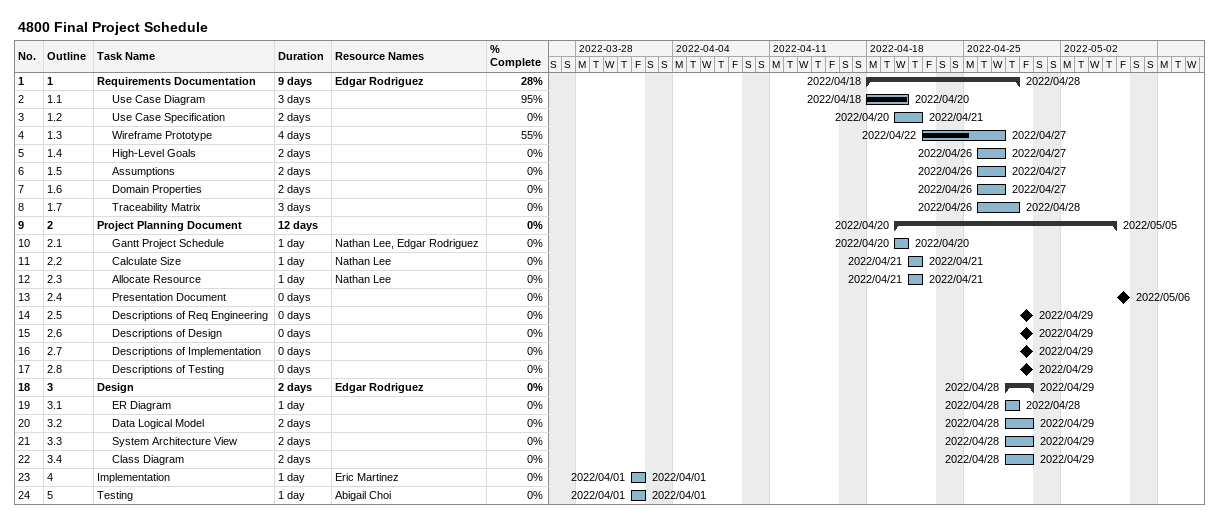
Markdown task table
4800 Final Project Schedule

| ID | WBS | Task | Duration | Start | Finish | Resources | % complete |
|---|---|---|---|---|---|---|---|
| 1 | 1 | **Requirements Documentation** | 9d | 2022-04-18 | 2022-04-28 | Edgar Rodriguez | 28 |
| 2 | 1.1 | Use Case Diagram | 3d | 2022-04-18 | 2022-04-20 |  | 95 |
| 3 | 1.2 | Use Case Specification | 2d | 2022-04-20 | 2022-04-21 |  | 0 |
| 4 | 1.3 | Wireframe Prototype | 4d | 2022-04-22 | 2022-04-27 |  | 55 |
| 5 | 1.4 | High-Level Goals | 2d | 2022-04-26 | 2022-04-27 |  | 0 |
| 6 | 1.5 | Assumptions | 2d | 2022-04-26 | 2022-04-27 |  | 0 |
| 7 | 1.6 | Domain Properties | 2d | 2022-04-26 | 2022-04-27 |  | 0 |
| 8 | 1.7 | Traceability Matrix | 3d | 2022-04-26 | 2022-04-28 |  | 0 |
| 9 | 2 | **Project Planning Document** | 12d | 2022-04-20 | 2022-05-05 |  | 0 |
| 10 | 2.1 | Gantt Project Schedule | 1d | 2022-04-20 | 2022-04-20 | Nathan Lee, Edgar Rodriguez | 0 |
| 11 | 2.2 | Calculate Size | 1d | 2022-04-21 | 2022-04-21 | Nathan Lee | 0 |
| 12 | 2.3 | Allocate Resource | 1d | 2022-04-21 | 2022-04-21 | Nathan Lee | 0 |
| 13 | 2.4 | Presentation Document | 0d | 2022-05-06 | 2022-05-06 |  | 0 |
| 14 | 2.5 | Descriptions of Req Engineering | 0d | 2022-04-29 | 2022-04-29 |  | 0 |
| 15 | 2.6 | Descriptions of Design | 0d | 2022-04-29 | 2022-04-29 |  | 0 |
| 16 | 2.7 | Descriptions of Implementation | 0d | 2022-04-29 | 2022-04-29 |  | 0 |
| 17 | 2.8 | Descriptions of Testing | 0d | 2022-04-29 | 2022-04-29 |  | 0 |
| 18 | 3 | **Design** | 2d | 2022-04-28 | 2022-04-29 | Edgar Rodriguez | 0 |
| 19 | 3.1 | ER Diagram | 1d | 2022-04-28 | 2022-04-28 |  | 0 |
| 20 | 3.2 | Data Logical Model | 2d | 2022-04-28 | 2022-04-29 |  | 0 |
| 21 | 3.3 | System Architecture View | 2d | 2022-04-28 | 2022-04-29 |  | 0 |
| 22 | 3.4 | Class Diagram | 2d | 2022-04-28 | 2022-04-29 |  | 0 |
| 23 | 4 | Implementation | 1d | 2022-04-01 | 2022-04-01 | Eric Martinez | 0 |
| 24 | 5 | Testing | 1d | 2022-04-01 | 2022-04-01 | Abigail Choi | 0 |
